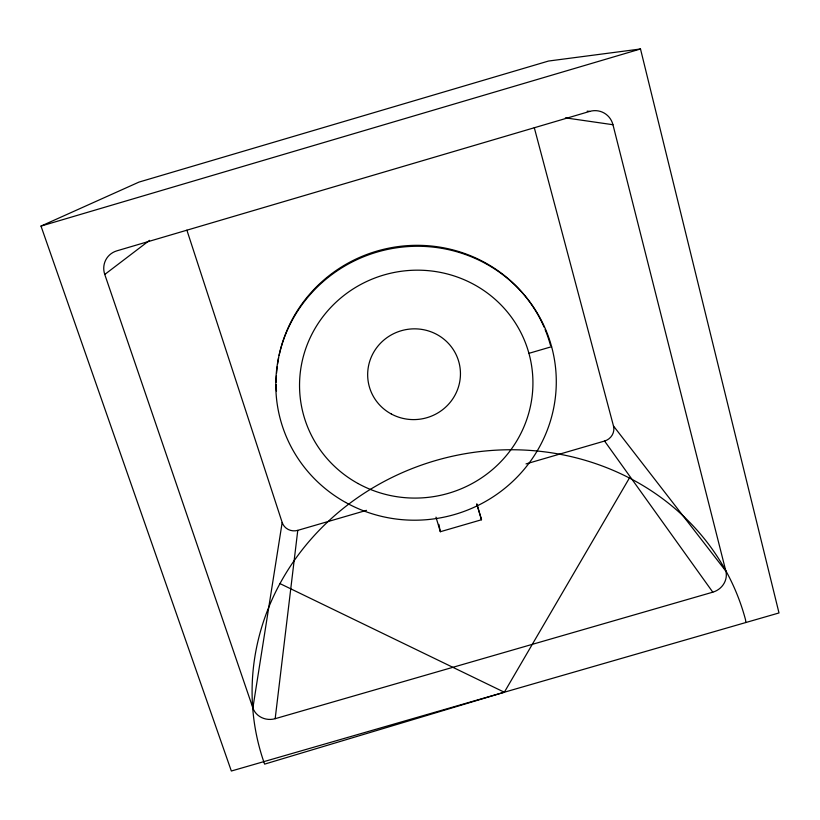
<?xml version="1.0" encoding="UTF-8"?>
<svg xmlns="http://www.w3.org/2000/svg" width="820" height="820" viewBox="0 0 820 820"><rect width="100%" height="100%" fill="white"/><g stroke="black" fill="none" stroke-linecap="round" stroke-linejoin="round"><path stroke-width="1.23" d="M275.171 718.689L712.805 592.173A17.927 16.595 -27.1 0 0 725.854 571.12L612.96 124.722A19.608 18.911 -62.4 0 0 589.703 111.417L116.85 250.848A19.495 18.716 33.2 0 0 104.765 274.454L252.878 707.937A17.814 16.451 -0.2 0 0 275.171 718.689L297.773 530.355L366.499 510.347M252.878 707.937L282.172 522.483L186.888 230.164M629.422 477.988L504.331 692.234L264.614 764.127A251.309 232.583 -13.5 0 1 433.524 461.168A251.309 232.583 -13.5 0 1 745.554 619.879L745.862 622.513M104.765 274.454L149.547 240.352M41 226.084L139.01 182.081L548.539 61.039L640.502 48.985L779 612.95L231.342 771.015L41 226.084L640.502 48.985M528.931 353.328L551.604 346.696M526.03 463.905L604.566 441.037A12.536 11.951 -29.3 0 0 613.483 425.99L534.281 127.653M435.973 517.133L440.34 531.719L481.504 519.757L476.881 503.921M587.192 111.161L589.703 111.417M565.39 117.854L612.96 124.722M279.979 583.604L504.331 692.234M613.483 425.99L725.854 571.12M604.566 441.037L712.805 592.173M476.83 504.259L481.504 519.757M438.864 524.38L440.34 531.719M297.773 530.355A12.484 11.89 1.6 0 1 282.172 522.483M276.473 391.048A139.605 136.059 -12.4 0 1 276.237 384.713M276.227 382.161A139.605 136.059 -12.4 0 1 276.422 375.744M276.586 373.172A139.605 136.059 -12.4 0 1 277.221 366.755M277.56 364.193A139.605 136.059 -12.4 0 1 278.626 357.838M279.128 355.327A139.605 136.059 -12.4 0 1 402.056 246.123A139.605 136.059 -12.4 0 1 544.101 327.149M545.105 329.517A139.605 136.059 -12.4 0 1 550.445 345.199M391.365 414.028A46.443 45.325 -12.4 0 0 460.45 373.202A46.443 45.325 -12.4 0 0 390.371 335.441A46.443 45.325 -12.4 0 0 391.365 414.028M345.64 502.445A140.415 136.807 -12.4 0 0 556.288 382.048A140.415 136.807 -12.4 0 0 346.194 265.208A140.415 136.807 -12.4 0 0 345.64 502.445M358.012 483.513A116.84 113.826 -12.4 0 0 532.928 382.735A116.84 113.826 -12.4 0 0 357.756 286.139A116.84 113.826 -12.4 0 0 358.012 483.513"/></g></svg>
